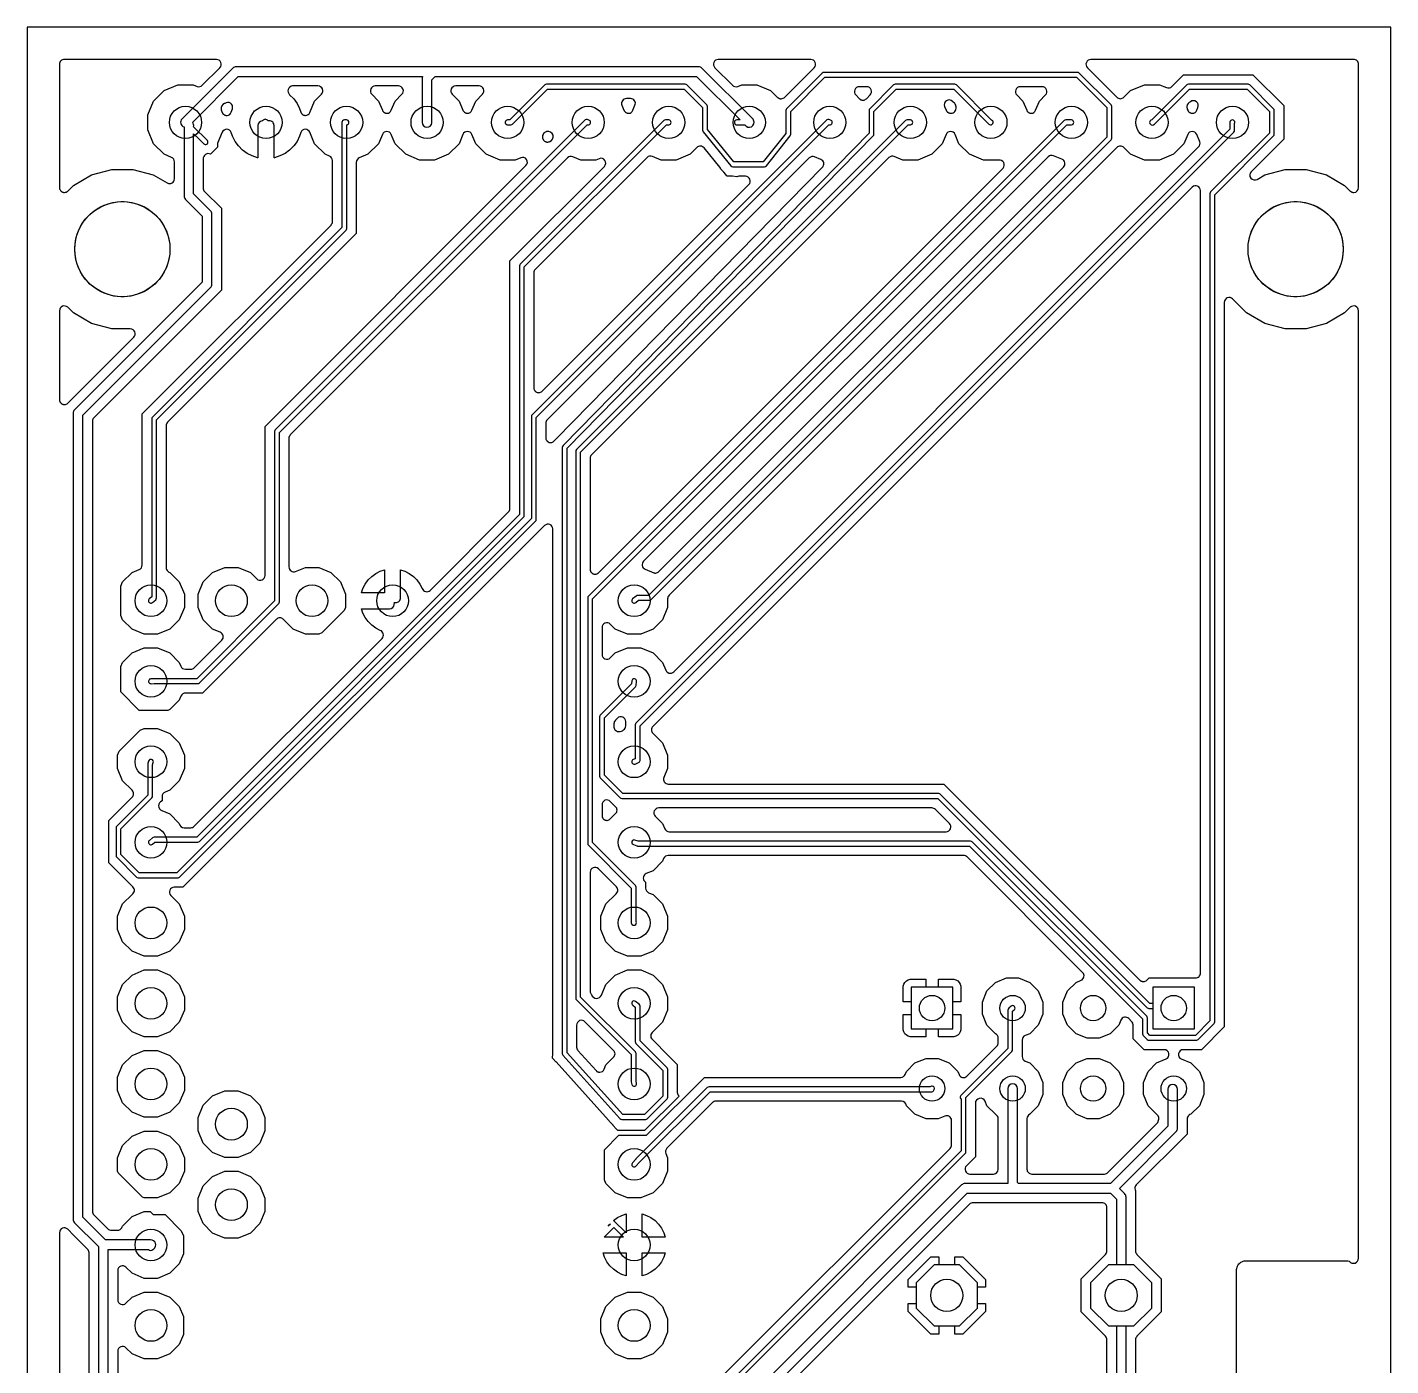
# Model space of a CAD drawing. Header units: millimetres. Extents: x 0 to 43, y 0 to 78.
# Drawn here: x 0 to 43, y 35.78 to 78 of the extents above; entities that cross this region are included whole.
import ezdxf

# ---------------------------------------------------------------- set-up
doc = ezdxf.new("R2010")
doc.units = ezdxf.units.MM

msp = doc.modelspace()

# ---------------------------------------------------------------- linework, layer by layer
at = {"layer": '16_copper'}
for points in [[(1.178, 72.79, 0.182726), (1.276, 72.834), (1.455, 73.013), (2.029, 73.345), (2.669, 73.516), (3.331, 73.516), (3.971, 73.345), (4.414, 73.089, 0.577351), (4.643, 73.221), (4.643, 73.755, 0.303346), (4.549, 73.896), (4.316, 73.992), (3.982, 74.326), (3.801, 74.763), (3.801, 75.237), (3.982, 75.674), (4.316, 76.008), (4.753, 76.189), (5.227, 76.189), (5.354, 76.136, 0.303348), (5.52, 76.169), (6.074, 76.724, 0.668179), (5.966, 76.984), (1.168, 76.984, 0.414214), (1.016, 76.832), (1.016, 72.942), (1.016, 72.94), (1.016, 72.938), (1.018, 72.925), (1.019, 72.911), (1.02, 72.91), (1.02, 72.908), (1.024, 72.895), (1.028, 72.882), (1.029, 72.88), (1.03, 72.879), (1.037, 72.867), (1.043, 72.855), (1.045, 72.854), (1.046, 72.852), (1.055, 72.842), (1.063, 72.832), (1.065, 72.83), (1.066, 72.829), (1.077, 72.821), (1.088, 72.813), (1.089, 72.812), (1.091, 72.811), (1.103, 72.805), (1.115, 72.799), (1.117, 72.799), (1.119, 72.798), (1.132, 72.795), (1.145, 72.791), (1.147, 72.791), (1.149, 72.791), (1.163, 72.791), (1.176, 72.79)], [(23.78, 75.743, 0.200834), (23.889, 75.796), (24.817, 76.724, 0.668179), (24.709, 76.984), (21.794, 76.984, 0.668179), (21.686, 76.724), (22.24, 76.169, 0.303348), (22.406, 76.136), (22.533, 76.189), (23.007, 76.189), (23.444, 76.008), (23.664, 75.787), (23.667, 75.785), (23.67, 75.782), (23.679, 75.775), (23.688, 75.768), (23.692, 75.766), (23.695, 75.763), (23.705, 75.759), (23.716, 75.753), (23.719, 75.752), (23.723, 75.751), (23.734, 75.748), (23.745, 75.745), (23.749, 75.744), (23.753, 75.744), (23.764, 75.743), (23.776, 75.742)], [(41.837, 72.79, 0.403268), (41.984, 72.942), (41.984, 76.832, 0.414214), (41.832, 76.984), (33.541, 76.984, 0.668184), (33.433, 76.724), (33.546, 76.611), (33.546, 76.611), (34.365, 75.792, 0.414214), (34.581, 75.792), (34.796, 76.008), (35.233, 76.189), (35.707, 76.189), (35.931, 76.096, 0.303348), (36.097, 76.129), (36.469, 76.501), (38.656, 76.501), (39.626, 75.531), (39.626, 74.469), (39.361, 74.204), (38.6, 73.443, 0.876978), (38.784, 73.203), (39.029, 73.345), (39.669, 73.516), (40.331, 73.516), (40.971, 73.345), (41.545, 73.013), (41.724, 72.834), (41.725, 72.833), (41.727, 72.832), (41.737, 72.823), (41.748, 72.815), (41.749, 72.814), (41.751, 72.813), (41.763, 72.807), (41.775, 72.801), (41.777, 72.8), (41.779, 72.799), (41.792, 72.796), (41.805, 72.792), (41.807, 72.792), (41.808, 72.791), (41.822, 72.791), (41.835, 72.79)], [(19.17, 59.84), (19.188, 59.851), (19.277, 59.924), (19.625, 59.924, 0.198912), (19.679, 59.946), (34.179, 74.446, 0.198912), (34.201, 74.5), (34.201, 75.5, 0.198912), (34.179, 75.554), (33.179, 76.554, 0.198912), (33.125, 76.576), (25.125, 76.576, 0.198912), (25.071, 76.554), (23.946, 75.429, 0.198912), (23.924, 75.375), (23.924, 74.651), (23.213, 73.751), (22.286, 73.751), (21.451, 74.777), (21.451, 75.5, 0.198912), (21.429, 75.554), (20.804, 76.179, 0.198912), (20.75, 76.201), (16.375, 76.201, 0.198912), (16.321, 76.179), (15.218, 75.076), (15.15, 75.076, 0.871067), (15.129, 74.927), (15.15, 74.924), (15.25, 74.924, 0.198912), (15.304, 74.946), (16.407, 76.049), (20.718, 76.049), (21.299, 75.468), (21.299, 74.75, 0.172481), (21.316, 74.702), (22.191, 73.627, 0.225614), (22.25, 73.599), (23.25, 73.599, 0.229541), (23.31, 73.628), (24.06, 74.578, 0.168638), (24.076, 74.625), (24.076, 75.343), (25.157, 76.424), (33.093, 76.424), (34.049, 75.468), (34.049, 74.532), (19.593, 60.076), (19.25, 60.076, 0.173134), (19.202, 60.059), (19.092, 59.969), (19.077, 59.953), (19.067, 59.933), (19.064, 59.912), (19.066, 59.89), (19.075, 59.87), (19.089, 59.854), (19.107, 59.841), (19.128, 59.835), (19.149, 59.834)], [(8.773, 75.219, 0.300426), (8.912, 75.312), (9.062, 75.674), (9.276, 75.887, 0.668179), (9.168, 76.148), (8.364, 76.148, 0.674439), (8.275, 75.872), (8.402, 75.745), (8.508, 75.599), (8.589, 75.439), (8.627, 75.324), (8.63, 75.316), (8.632, 75.309), (8.636, 75.302), (8.639, 75.295), (8.644, 75.289), (8.648, 75.282), (8.653, 75.276), (8.657, 75.27), (8.663, 75.265), (8.668, 75.259), (8.674, 75.254), (8.68, 75.249), (8.686, 75.245), (8.693, 75.24), (8.699, 75.237), (8.706, 75.233), (8.713, 75.231), (8.72, 75.227), (8.728, 75.225), (8.735, 75.223), (8.743, 75.222), (8.75, 75.22), (8.758, 75.219), (8.765, 75.218)], [(11.348, 75.287, 0.289749), (11.481, 75.381), (11.602, 75.674), (11.816, 75.887, 0.668179), (11.708, 76.148), (10.972, 76.148, 0.668179), (10.864, 75.887), (11.078, 75.674), (11.199, 75.381), (11.2, 75.379), (11.201, 75.377), (11.207, 75.366), (11.214, 75.354), (11.215, 75.352), (11.216, 75.351), (11.225, 75.34), (11.234, 75.33), (11.235, 75.329), (11.236, 75.327), (11.247, 75.319), (11.258, 75.311), (11.259, 75.31), (11.261, 75.309), (11.273, 75.303), (11.285, 75.297), (11.287, 75.296), (11.289, 75.296), (11.302, 75.292), (11.315, 75.289), (11.317, 75.289), (11.319, 75.288), (11.332, 75.288), (11.346, 75.287)], [(13.888, 75.287, 0.289749), (14.021, 75.381), (14.142, 75.674), (14.356, 75.887, 0.668179), (14.248, 76.148), (13.512, 76.148, 0.668179), (13.404, 75.887), (13.618, 75.674), (13.739, 75.381), (13.74, 75.379), (13.741, 75.377), (13.747, 75.366), (13.754, 75.354), (13.755, 75.352), (13.756, 75.351), (13.765, 75.34), (13.774, 75.33), (13.775, 75.329), (13.776, 75.327), (13.787, 75.319), (13.798, 75.311), (13.799, 75.31), (13.801, 75.309), (13.813, 75.303), (13.825, 75.297), (13.827, 75.296), (13.829, 75.296), (13.842, 75.292), (13.855, 75.289), (13.857, 75.289), (13.859, 75.288), (13.872, 75.288), (13.886, 75.287)], [(19.508, 43.55, 0.169977), (19.554, 43.571), (20.179, 44.196, 0.198912), (20.201, 44.25), (20.201, 45.125, 0.198912), (20.179, 45.179), (19.326, 46.032), (19.326, 47.125, 0.232272), (19.297, 47.185), (19.187, 47.27, 1), (19.093, 47.15), (19.174, 47.088), (19.174, 46, 0.198912), (19.196, 45.946), (20.049, 45.093), (20.049, 44.282), (19.468, 43.701), (18.784, 43.701), (17.026, 45.654), (17.026, 64.719), (26.679, 74.572, 0.196253), (26.701, 74.625), (26.701, 75.343), (27.407, 76.049), (29.218, 76.049), (30.321, 74.946, 0.915659), (30.447, 75.05), (30.431, 75.064, 0.069085), (30.409, 75.074), (29.304, 76.179, 0.198912), (29.25, 76.201), (27.375, 76.201, 0.198912), (27.321, 76.179), (26.571, 75.429, 0.198912), (26.549, 75.375), (26.549, 74.656), (16.896, 64.803, 0.196253), (16.874, 64.75), (16.874, 45.625, 0.185284), (16.893, 45.574), (18.693, 43.574, 0.212612), (18.75, 43.549), (19.5, 43.549)], [(36.883, 46.05, 0.169977), (36.929, 46.071), (37.429, 46.571, 0.198912), (37.451, 46.625), (37.451, 72.718), (39.304, 74.571, 0.198912), (39.326, 74.625), (39.326, 75.375, 0.198912), (39.304, 75.429), (38.554, 76.179, 0.198912), (38.5, 76.201), (36.625, 76.201, 0.198912), (36.571, 76.179), (35.468, 75.076, 0.166099), (35.412, 75.05), (35.401, 75.031, 0.218358), (35.401, 74.968), (35.413, 74.95, 0.493013), (35.554, 74.946), (36.657, 76.049), (38.468, 76.049), (39.174, 75.343), (39.174, 74.657), (37.321, 72.804, 0.198912), (37.299, 72.75), (37.299, 46.657), (36.843, 46.201), (35.407, 46.201), (35.326, 46.282), (35.326, 46.75, 0.198912), (35.304, 46.804), (29.804, 52.304, 0.198912), (29.75, 52.326), (19.263, 52.326), (19.166, 52.362, 1), (19.114, 52.218), (19.224, 52.178, 0.087414), (19.25, 52.174), (29.718, 52.174), (35.174, 46.718), (35.174, 46.25, 0.198912), (35.196, 46.196), (35.321, 46.071, 0.198912), (35.375, 46.049), (36.875, 46.049)], [(26.362, 75.7, 0.185944), (26.462, 75.745), (26.582, 75.864, 0.668179), (26.474, 76.124), (26.236, 76.124, 0.668179), (26.128, 75.864), (26.247, 75.745), (26.25, 75.742), (26.252, 75.739), (26.262, 75.732), (26.271, 75.725), (26.274, 75.723), (26.277, 75.721), (26.288, 75.716), (26.298, 75.711), (26.302, 75.71), (26.305, 75.708), (26.317, 75.705), (26.328, 75.702), (26.332, 75.702), (26.335, 75.701), (26.347, 75.701), (26.359, 75.7)], [(31.668, 75.287, 0.289749), (31.801, 75.381), (31.922, 75.674), (32.112, 75.864, 0.668179), (32.004, 76.124), (31.316, 76.124, 0.668179), (31.208, 75.864), (31.398, 75.674), (31.519, 75.381), (31.52, 75.379), (31.521, 75.377), (31.527, 75.366), (31.534, 75.354), (31.535, 75.352), (31.536, 75.351), (31.545, 75.34), (31.554, 75.33), (31.555, 75.329), (31.556, 75.327), (31.567, 75.319), (31.578, 75.311), (31.579, 75.31), (31.581, 75.309), (31.593, 75.303), (31.605, 75.297), (31.607, 75.296), (31.609, 75.296), (31.622, 75.292), (31.635, 75.289), (31.637, 75.289), (31.639, 75.288), (31.652, 75.288), (31.666, 75.287)], [(18.968, 75.287, 0.289742), (19.101, 75.381), (19.166, 75.538, 0.534521), (19.025, 75.749), (18.895, 75.749, 0.534512), (18.754, 75.538), (18.819, 75.381), (18.82, 75.379), (18.821, 75.377), (18.827, 75.366), (18.834, 75.354), (18.835, 75.352), (18.836, 75.351), (18.845, 75.34), (18.854, 75.33), (18.855, 75.329), (18.856, 75.327), (18.867, 75.319), (18.878, 75.311), (18.879, 75.31), (18.881, 75.309), (18.893, 75.303), (18.905, 75.297), (18.907, 75.296), (18.909, 75.296), (18.922, 75.292), (18.935, 75.289), (18.937, 75.289), (18.939, 75.288), (18.952, 75.288), (18.966, 75.287)], [(29.128, 75.287, 0.467006), (29.291, 75.479), (29.292, 75.489, 0.195682), (29.248, 75.595), (29.179, 75.663, 0.820668), (28.931, 75.497), (28.979, 75.381), (28.98, 75.379), (28.981, 75.377), (28.987, 75.366), (28.994, 75.354), (28.995, 75.352), (28.996, 75.351), (29.005, 75.34), (29.014, 75.33), (29.015, 75.329), (29.016, 75.327), (29.027, 75.319), (29.038, 75.311), (29.039, 75.31), (29.041, 75.309), (29.053, 75.303), (29.065, 75.297), (29.067, 75.296), (29.069, 75.296), (29.082, 75.292), (29.095, 75.289), (29.097, 75.289), (29.099, 75.288), (29.112, 75.288), (29.126, 75.287)], [(36.748, 75.287, 0.289755), (36.881, 75.381), (36.918, 75.472, 0.773604), (36.683, 75.65), (36.682, 75.649, 0.29656), (36.574, 75.504), (36.574, 75.499), (36.573, 75.494), (36.573, 75.484), (36.572, 75.473), (36.573, 75.468), (36.573, 75.464), (36.575, 75.453), (36.576, 75.442), (36.577, 75.438), (36.578, 75.433), (36.584, 75.419), (36.599, 75.381), (36.6, 75.379), (36.601, 75.377), (36.607, 75.366), (36.614, 75.354), (36.615, 75.352), (36.616, 75.351), (36.625, 75.34), (36.634, 75.33), (36.635, 75.329), (36.636, 75.327), (36.647, 75.319), (36.658, 75.311), (36.659, 75.31), (36.661, 75.309), (36.673, 75.303), (36.685, 75.297), (36.687, 75.296), (36.689, 75.296), (36.702, 75.292), (36.715, 75.289), (36.717, 75.289), (36.719, 75.288), (36.732, 75.288), (36.746, 75.287)], [(6.302, 75.219, 0.300424), (6.433, 75.324), (6.468, 75.431, 0.747548), (6.227, 75.596), (6.221, 75.591, 0.354043), (6.115, 75.413), (6.115, 75.409), (6.117, 75.398), (6.119, 75.387), (6.12, 75.383), (6.121, 75.378), (6.126, 75.364), (6.148, 75.312), (6.151, 75.305), (6.154, 75.298), (6.159, 75.292), (6.162, 75.285), (6.167, 75.279), (6.172, 75.273), (6.177, 75.267), (6.182, 75.262), (6.188, 75.257), (6.194, 75.251), (6.2, 75.247), (6.206, 75.242), (6.213, 75.239), (6.22, 75.235), (6.227, 75.232), (6.234, 75.228), (6.241, 75.226), (6.249, 75.224), (6.256, 75.222), (6.263, 75.22), (6.271, 75.22), (6.279, 75.219), (6.287, 75.219), (6.294, 75.218)], [(4.758, 51.175, 0.169977), (4.804, 51.196), (16.029, 62.421, 0.198912), (16.051, 62.475), (16.051, 65.693), (25.282, 74.924), (25.31, 74.924), (25.332, 74.927, 0.752248), (25.331, 75.073), (25.31, 75.076, 0.379949), (25.196, 75.054), (15.921, 65.779, 0.198912), (15.899, 65.725), (15.899, 62.507), (4.718, 51.326), (3.532, 51.326), (2.951, 51.907), (2.951, 52.718), (3.929, 53.696, 0.198912), (3.951, 53.75), (3.951, 54.738), (3.973, 54.807, 1), (3.827, 54.853), (3.802, 54.773, 0.075865), (3.799, 54.75), (3.799, 53.782), (2.821, 52.804, 0.198912), (2.799, 52.75), (2.799, 51.875, 0.198912), (2.821, 51.821), (3.446, 51.196, 0.198912), (3.5, 51.174), (4.75, 51.174)], [(4.002, 57.299), (5.375, 57.299, 0.198912), (5.429, 57.321), (7.929, 59.821, 0.198912), (7.951, 59.875), (7.951, 65.218), (17.657, 74.924), (17.69, 74.924), (17.712, 74.927, 0.752248), (17.711, 75.073), (17.69, 75.076, 0.391215), (17.571, 75.054), (7.821, 65.304, 0.198912), (7.799, 65.25), (7.799, 59.907), (5.343, 57.451), (4, 57.451, 0.012493), (3.996, 57.451), (3.896, 57.446), (3.875, 57.442), (3.856, 57.432), (3.84, 57.417), (3.829, 57.398), (3.824, 57.377), (3.825, 57.355), (3.833, 57.334), (3.845, 57.317), (3.863, 57.304), (3.883, 57.296), (3.904, 57.294)], [(3.913, 59.835, 0.141391), (3.951, 59.853), (4.051, 59.943, 0.212612), (4.076, 60), (4.076, 65.618), (10.054, 71.596, 0.198912), (10.076, 71.65), (10.076, 74.925, 0.959748), (10.07, 75.076), (10, 75.076, 0.414214), (9.924, 75), (9.924, 71.682), (3.946, 65.704, 0.198912), (3.924, 65.65), (3.924, 60.034), (3.849, 59.967), (3.835, 59.95), (3.826, 59.93), (3.824, 59.908), (3.827, 59.887), (3.837, 59.867), (3.852, 59.851), (3.87, 59.84), (3.891, 59.834)], [(3.932, 52.221), (3.949, 52.232), (4.028, 52.299), (5.375, 52.299, 0.198912), (5.429, 52.321), (15.654, 62.546, 0.198912), (15.676, 62.6), (15.676, 70.443), (20.157, 74.924), (20.23, 74.924, 1), (20.23, 75.076), (20.125, 75.076, 0.198912), (20.071, 75.054), (15.546, 70.529, 0.198912), (15.524, 70.475), (15.524, 62.632), (5.343, 52.451), (4, 52.451, 0.177966), (3.951, 52.433), (3.851, 52.348), (3.836, 52.332), (3.827, 52.312), (3.824, 52.29), (3.827, 52.269), (3.836, 52.249), (3.85, 52.233), (3.868, 52.221), (3.889, 52.215), (3.911, 52.215)], [(19.165, 44.598, 0.371214), (19.215, 44.684), (19.201, 44.757), (19.201, 45.625, 0.198912), (19.179, 45.679), (17.451, 47.407), (17.451, 64.593), (27.782, 74.924), (27.85, 74.924, 1), (27.85, 75.076), (27.75, 75.076, 0.198912), (27.696, 75.054), (17.321, 64.679, 0.198912), (17.299, 64.625), (17.299, 47.375, 0.198912), (17.321, 47.321), (19.049, 45.593), (19.049, 44.75, 0.046374), (19.05, 44.736), (19.065, 44.656), (19.072, 44.635), (19.085, 44.618), (19.102, 44.604), (19.122, 44.596), (19.144, 44.594)], [(19.162, 49.677, 0.432535), (19.201, 49.794), (19.201, 50.875, 0.198912), (19.179, 50.929), (17.826, 52.282), (17.826, 59.968), (32.782, 74.924), (32.93, 74.924, 1), (32.93, 75.076), (32.75, 75.076, 0.198912), (32.696, 75.054), (17.696, 60.054, 0.198912), (17.674, 60), (17.674, 52.25, 0.198912), (17.696, 52.196), (19.049, 50.843), (19.049, 49.75), (19.05, 49.744), (19.05, 49.739), (19.051, 49.734), (19.052, 49.728), (19.054, 49.723), (19.056, 49.718), (19.059, 49.713), (19.061, 49.709), (19.065, 49.704), (19.068, 49.7), (19.072, 49.696), (19.075, 49.692), (19.08, 49.689), (19.084, 49.686), (19.089, 49.683), (19.094, 49.681), (19.099, 49.679), (19.104, 49.677), (19.11, 49.676), (19.115, 49.675), (19.12, 49.675), (19.125, 49.674), (19.14, 49.674)], [(19.169, 54.759), (19.279, 54.804, 0.304541), (19.326, 54.875), (19.326, 55.968), (38.054, 74.696, 0.198912), (38.076, 74.75), (38.076, 74.964, 0.976955), (37.933, 75.036), (37.931, 75.031, 0.10646), (37.924, 75), (37.924, 74.782), (19.196, 56.054, 0.198912), (19.174, 56), (19.174, 54.926), (19.111, 54.901), (19.092, 54.889), (19.078, 54.874), (19.068, 54.854), (19.064, 54.833), (19.066, 54.811), (19.075, 54.791), (19.088, 54.774), (19.106, 54.762), (19.127, 54.755), (19.149, 54.754)], [(16.418, 74.378, 0.068269), (16.462, 74.388), (16.476, 74.394, 0.971904), (16.38, 74.708), (16.367, 74.703, 0.447897), (16.263, 74.482), (16.268, 74.468, 0.023225), (16.276, 74.454), (16.283, 74.441, 0.053809), (16.305, 74.417), (16.316, 74.408), (16.328, 74.399, 0.00311), (16.33, 74.398), (16.343, 74.392), (16.356, 74.386), (16.357, 74.386), (16.358, 74.385), (16.372, 74.382), (16.386, 74.379), (16.387, 74.379), (16.388, 74.378), (16.402, 74.378), (16.417, 74.378)], [(17.913, 60.749, 0.182726), (18.011, 60.793), (30.772, 73.554, 0.695888), (30.638, 73.811), (30.153, 73.811), (29.716, 73.992), (29.382, 74.326), (29.261, 74.619, 0.668183), (28.979, 74.619), (28.858, 74.326), (28.524, 73.992), (28.087, 73.811), (27.613, 73.811), (27.34, 73.924, 0.303348), (27.173, 73.891), (17.796, 64.514, 0.198912), (17.751, 64.406), (17.751, 60.901), (17.751, 60.899), (17.751, 60.897), (17.753, 60.884), (17.754, 60.87), (17.755, 60.869), (17.755, 60.867), (17.759, 60.854), (17.764, 60.841), (17.764, 60.839), (17.765, 60.838), (17.772, 60.826), (17.778, 60.814), (17.78, 60.813), (17.781, 60.811), (17.79, 60.801), (17.799, 60.791), (17.8, 60.79), (17.801, 60.788), (17.812, 60.78), (17.823, 60.772), (17.825, 60.771), (17.826, 60.77), (17.838, 60.764), (17.851, 60.758), (17.852, 60.758), (17.854, 60.757), (17.867, 60.754), (17.88, 60.751), (17.882, 60.75), (17.884, 60.75), (17.898, 60.75), (17.911, 60.749)], [(20.286, 57.624, 0.184328), (20.386, 57.668), (36.942, 74.224, 0.303348), (36.975, 74.391), (36.881, 74.619, 0.668183), (36.599, 74.619), (36.478, 74.326), (36.144, 73.992), (35.707, 73.811), (35.233, 73.811), (34.796, 73.992), (34.581, 74.208, 0.414218), (34.365, 74.208), (34.236, 74.079), (34.236, 74.079), (20.239, 60.082, 0.198912), (20.194, 59.974), (20.194, 59.7), (20.034, 59.313), (19.737, 59.016), (19.35, 58.856), (18.93, 58.856), (18.543, 59.016), (18.386, 59.173, 0.668179), (18.126, 59.065), (18.126, 58.215, 0.668179), (18.386, 58.107), (18.543, 58.264), (18.93, 58.424), (19.35, 58.424), (19.737, 58.264), (20.034, 57.967), (20.137, 57.717), (20.138, 57.715), (20.139, 57.712), (20.146, 57.701), (20.152, 57.69), (20.154, 57.688), (20.155, 57.685), (20.163, 57.676), (20.171, 57.666), (20.174, 57.665), (20.176, 57.662), (20.186, 57.655), (20.196, 57.647), (20.198, 57.646), (20.2, 57.644), (20.212, 57.639), (20.223, 57.633), (20.226, 57.632), (20.228, 57.631), (20.241, 57.628), (20.253, 57.625), (20.256, 57.625), (20.258, 57.624), (20.271, 57.624), (20.284, 57.623)], [(16.138, 66.474, 0.182726), (16.236, 66.518), (22.757, 73.039, 0.668179), (22.649, 73.299), (22.438, 73.299, 0.097585), (22.374, 73.284), (22.239, 73.298, 0.025558), (22.223, 73.299), (22.087, 73.299, 0.042746), (22.061, 73.311), (21.975, 73.417, 0.025565), (21.965, 73.428), (21.869, 73.524, 0.109176), (21.84, 73.583), (21.343, 74.194, 0.444477), (21.117, 74.205), (20.904, 73.992), (20.467, 73.811), (19.993, 73.811), (19.716, 73.926, 0.303348), (19.55, 73.893), (16.021, 70.364, 0.198912), (15.976, 70.256), (15.976, 66.626), (15.976, 66.624), (15.976, 66.622), (15.978, 66.609), (15.979, 66.595), (15.98, 66.594), (15.98, 66.592), (15.984, 66.579), (15.989, 66.566), (15.989, 66.564), (15.99, 66.563), (15.997, 66.551), (16.003, 66.539), (16.005, 66.538), (16.006, 66.536), (16.015, 66.526), (16.024, 66.516), (16.025, 66.515), (16.026, 66.513), (16.037, 66.505), (16.048, 66.497), (16.05, 66.496), (16.051, 66.495), (16.063, 66.489), (16.076, 66.483), (16.077, 66.483), (16.079, 66.482), (16.092, 66.479), (16.105, 66.476), (16.107, 66.475), (16.109, 66.475), (16.123, 66.475), (16.136, 66.474)], [(16.513, 64.899, 0.182733), (16.611, 64.943), (16.682, 65.014, 0.002548), (16.683, 65.015), (25.077, 73.583, 0.531235), (25.027, 73.83), (24.828, 73.913, 0.303343), (24.662, 73.88), (16.396, 65.614, 0.198912), (16.351, 65.506), (16.351, 65.051), (16.351, 65.049), (16.351, 65.047), (16.353, 65.034), (16.354, 65.02), (16.355, 65.019), (16.355, 65.017), (16.359, 65.004), (16.364, 64.991), (16.364, 64.989), (16.365, 64.988), (16.372, 64.976), (16.378, 64.964), (16.38, 64.963), (16.381, 64.961), (16.39, 64.951), (16.399, 64.941), (16.4, 64.94), (16.401, 64.938), (16.412, 64.93), (16.423, 64.922), (16.425, 64.921), (16.426, 64.92), (16.438, 64.914), (16.451, 64.908), (16.452, 64.908), (16.454, 64.907), (16.467, 64.904), (16.48, 64.901), (16.482, 64.9), (16.484, 64.9), (16.498, 64.9), (16.511, 64.899)], [(19.821, 60.785, 0.187578), (19.922, 60.829), (32.681, 73.588, 0.53451), (32.632, 73.837), (32.363, 73.948, 0.303348), (32.197, 73.915), (19.438, 61.156, 0.53451), (19.487, 60.907), (19.756, 60.796), (19.76, 60.794), (19.765, 60.792), (19.775, 60.79), (19.785, 60.787), (19.79, 60.787), (19.795, 60.785), (19.805, 60.785), (19.816, 60.784)], [(35.204, 47.9, 0.185948), (35.304, 47.944), (35.377, 48.016), (36.846, 48.016, 0.414214), (36.999, 48.169), (36.999, 72.849, 0.668179), (36.739, 72.957), (19.729, 55.947, 0.414214), (19.729, 55.732), (20.034, 55.427), (20.194, 55.04), (20.194, 54.62), (20.077, 54.337, 0.534512), (20.217, 54.126), (28.906, 54.126), (29.171, 53.861), (35.088, 47.944), (35.091, 47.941), (35.094, 47.938), (35.103, 47.932), (35.112, 47.924), (35.116, 47.922), (35.119, 47.92), (35.129, 47.915), (35.14, 47.91), (35.143, 47.909), (35.147, 47.907), (35.158, 47.905), (35.169, 47.901), (35.173, 47.901), (35.177, 47.9), (35.188, 47.9), (35.2, 47.899)], [(1.178, 66.098, 0.182726), (1.276, 66.142), (3.358, 68.224, 0.668179), (3.25, 68.484), (2.669, 68.484), (2.029, 68.655), (1.455, 68.987), (1.276, 69.166, 0.668179), (1.016, 69.058), (1.016, 66.25), (1.016, 66.248), (1.016, 66.246), (1.018, 66.233), (1.019, 66.219), (1.02, 66.218), (1.02, 66.216), (1.024, 66.203), (1.028, 66.19), (1.029, 66.188), (1.03, 66.186), (1.037, 66.175), (1.043, 66.163), (1.045, 66.162), (1.046, 66.16), (1.055, 66.15), (1.063, 66.14), (1.065, 66.138), (1.066, 66.137), (1.077, 66.129), (1.088, 66.121), (1.089, 66.12), (1.091, 66.119), (1.103, 66.113), (1.115, 66.107), (1.117, 66.107), (1.119, 66.106), (1.132, 66.103), (1.145, 66.099), (1.147, 66.099), (1.149, 66.099), (1.163, 66.099), (1.176, 66.098)], [(36.809, 47.717), (35.501, 47.717), (35.501, 47.201), (35.407, 47.201), (28.804, 53.804, 0.198912), (28.75, 53.826), (18.782, 53.826), (18.201, 54.407), (18.201, 56.218), (19.179, 57.196, 0.166787), (19.201, 57.241), (19.216, 57.361, 1), (19.064, 57.379), (19.053, 57.285), (18.071, 56.304, 0.198912), (18.049, 56.25), (18.049, 54.375, 0.198912), (18.071, 54.321), (18.696, 53.696, 0.198912), (18.75, 53.674), (28.718, 53.674), (35.321, 47.071, 0.198912), (35.375, 47.049), (35.501, 47.049), (35.501, 46.409), (36.809, 46.409)], [(18.664, 55.783, 0.223633), (18.797, 55.831), (18.807, 55.836, 0.248819), (18.874, 55.962), (18.874, 56.099, 0.668189), (18.614, 56.207), (18.546, 56.139, 0.198905), (18.501, 56.031), (18.501, 55.934), (18.501, 55.931), (18.501, 55.929), (18.503, 55.916), (18.504, 55.904), (18.505, 55.901), (18.506, 55.898), (18.51, 55.886), (18.514, 55.874), (18.515, 55.872), (18.516, 55.869), (18.522, 55.858), (18.528, 55.847), (18.53, 55.845), (18.532, 55.843), (18.54, 55.833), (18.549, 55.824), (18.551, 55.822), (18.553, 55.82), (18.563, 55.813), (18.573, 55.805), (18.576, 55.804), (18.578, 55.802), (18.589, 55.797), (18.601, 55.791), (18.603, 55.791), (18.606, 55.79), (18.618, 55.787), (18.63, 55.784), (18.633, 55.784), (18.636, 55.783), (18.649, 55.783), (18.661, 55.782)], [(18.288, 52.983, 0.182726), (18.386, 53.027), (18.556, 53.197, 0.414214), (18.556, 53.412), (18.386, 53.582, 0.668179), (18.126, 53.474), (18.126, 53.135), (18.126, 53.133), (18.126, 53.131), (18.126, 53.13), (18.126, 53.129), (18.127, 53.126), (18.128, 53.118), (18.129, 53.104), (18.13, 53.102), (18.13, 53.1), (18.134, 53.088), (18.139, 53.075), (18.139, 53.073), (18.14, 53.071), (18.147, 53.059), (18.153, 53.048), (18.155, 53.046), (18.156, 53.045), (18.165, 53.035), (18.174, 53.024), (18.175, 53.023), (18.176, 53.022), (18.187, 53.014), (18.198, 53.005), (18.2, 53.005), (18.201, 53.003), (18.213, 52.998), (18.226, 52.992), (18.227, 52.991), (18.229, 52.991), (18.242, 52.987), (18.255, 52.984), (18.257, 52.984), (18.259, 52.984), (18.273, 52.983), (18.286, 52.982)], [(28.976, 52.626, 0.663674), (29.082, 52.886), (28.639, 53.329, 0.198912), (28.531, 53.374), (19.915, 53.374, 0.668179), (19.807, 53.114), (20.034, 52.887), (20.103, 52.72, 0.303351), (20.243, 52.626), (28.974, 52.626)], [(18.053, 45.04, 0.298616), (18.191, 45.134), (18.246, 45.267), (18.491, 45.512, 0.414214), (18.491, 45.727), (17.586, 46.632, 0.668179), (17.326, 46.524), (17.326, 45.828, 0.185281), (17.365, 45.726), (17.937, 45.09), (17.942, 45.086), (17.947, 45.081), (17.954, 45.075), (17.96, 45.07), (17.966, 45.066), (17.972, 45.062), (17.979, 45.058), (17.987, 45.054), (17.993, 45.052), (17.999, 45.049), (18.008, 45.047), (18.016, 45.044), (18.023, 45.043), (18.029, 45.041), (18.038, 45.041), (18.046, 45.04)], [(19.16, 42.056, 0.141399), (19.196, 42.079), (19.305, 42.197), (21.532, 44.424), (28.5, 44.424, 0.33248), (28.593, 44.473), (28.604, 44.491, 0.548395), (28.534, 44.599), (28.513, 44.595, 0.105048), (28.478, 44.576), (21.5, 44.576, 0.198912), (21.446, 44.554), (19.196, 42.304, 0.010864), (19.194, 42.301), (19.084, 42.181), (19.072, 42.164), (19.065, 42.143), (19.064, 42.121), (19.07, 42.1), (19.081, 42.081), (19.097, 42.067), (19.117, 42.057), (19.139, 42.054)], [(30.474, 41.828, 0.406906), (30.623, 41.98), (30.623, 43.575, 0.262671), (30.535, 43.713), (30.266, 43.982), (30.206, 44.126, 0.804582), (29.901, 44.056), (29.901, 42.369), (29.62, 42.088, 0.668179), (29.727, 41.827), (30.47, 41.827)], [(18.371, 40.247, 0.024272), (18.392, 40.25), (18.324, 40.182)]]:
    msp.add_lwpolyline(points, format="xyb", close=True, dxfattribs=at)
for points in [[(2.552, 7.863), (2.552, 39.448), (3.821, 39.448, 0.505724), (3.964, 39.451), (3.99, 39.467, 0.719923), (3.89, 39.752), (2.463, 39.752), (1.752, 40.463), (1.752, 65.763), (5.776, 69.787, 0.198912), (5.821, 69.895), (5.821, 72.105, 0.198912), (5.776, 72.213), (5.247, 72.742), (5.247, 74.643), (5.321, 74.571), (5.571, 74.321, 1), (5.679, 74.429), (5.247, 74.86, 0.252222), (5.206, 75.001), (6.653, 76.448), (12.463, 76.448, 0.062663), (12.458, 76.41), (12.458, 75, 0.949951), (12.762, 74.984), (12.762, 75), (12.762, 76.347), (12.863, 76.448), (21.107, 76.448), (22.478, 75.076), (22.375, 75.076, 0.871067), (22.354, 74.927), (22.375, 74.924), (22.631, 74.924, 0.989895), (22.905, 75.07), (22.888, 75.096), (22.878, 75.108), (21.278, 76.708, 0.198912), (21.17, 76.752), (6.59, 76.752, 0.198912), (6.482, 76.708), (4.882, 75.108, 0.559408), (4.943, 74.855), (4.943, 72.679, 0.198912), (4.987, 72.571), (5.516, 72.042), (5.516, 69.958), (1.492, 65.934, 0.198912), (1.448, 65.826), (1.448, 40.4, 0.198912), (1.492, 40.292), (2.248, 39.537), (2.248, 7.8, 0.198912)], [(21.624, 35.156), (29.104, 42.636, 0.198912), (29.149, 42.744), (29.149, 43.516, 0.534512), (28.938, 43.657), (28.725, 43.569), (28.345, 43.569), (27.995, 43.714), (27.726, 43.982, 0.394856), (27.566, 44.124), (21.719, 44.124, 0.198912), (21.611, 44.079), (20.172, 42.64, 0.303348), (20.139, 42.473), (20.194, 42.34), (20.194, 41.92), (20.034, 41.533), (19.737, 41.236), (19.35, 41.076), (18.93, 41.076), (18.543, 41.236), (18.246, 41.533), (18.201, 41.642), (18.201, 42.593), (18.657, 43.049), (19.5, 43.049, 0.198912), (19.554, 43.071), (21.359, 44.876), (27.547, 44.876, 0.303351), (27.688, 44.97), (27.726, 45.063), (27.995, 45.331), (28.345, 45.476), (28.725, 45.476), (29.075, 45.331), (29.344, 45.063), (29.385, 44.965, 0.534516), (29.633, 44.915), (30.579, 45.861, 0.198912), (30.624, 45.969), (30.624, 46.115, 0.263667), (30.535, 46.253), (30.266, 46.522), (30.121, 46.873), (30.121, 47.252), (30.266, 47.603), (30.535, 47.871), (30.885, 48.016), (31.265, 48.016), (31.615, 47.871), (31.884, 47.603), (32.029, 47.252), (32.029, 46.873), (31.884, 46.522), (31.615, 46.254), (31.47, 46.194, 0.303351), (31.376, 46.053), (31.376, 45.532, 0.303351), (31.47, 45.391), (31.615, 45.331), (31.884, 45.063), (32.029, 44.712), (32.029, 44.333), (31.884, 43.982), (31.615, 43.713, 0.262716), (31.527, 43.575), (31.527, 41.98, 0.414214), (31.68, 41.827), (33.974, 41.827, 0.198912), (34.082, 41.872), (35.628, 43.418, 0.13685), (35.668, 43.489), (35.67, 43.499, 0.349605), (35.628, 43.7), (35.346, 43.982), (35.201, 44.333), (35.201, 44.712), (35.346, 45.063), (35.615, 45.331), (35.915, 45.456, 0.820685), (35.856, 45.749), (35.219, 45.749), (34.874, 46.094), (34.874, 46.531, 0.198912), (34.829, 46.639), (34.738, 46.73, 0.534516), (34.489, 46.681), (34.424, 46.522), (34.155, 46.254), (33.805, 46.108), (33.425, 46.108), (33.075, 46.254), (32.806, 46.522), (32.661, 46.873), (32.661, 47.252), (32.806, 47.603), (33.075, 47.871), (33.233, 47.937, 0.534516), (33.283, 48.185), (29.639, 51.829, 0.198912), (29.531, 51.874), (20.21, 51.874, 0.303351), (20.069, 51.78), (20.034, 51.693), (19.737, 51.396), (19.522, 51.308, 0.534516), (19.473, 51.059), (19.501, 51.031), (19.501, 50.843, 0.303346), (19.595, 50.702), (19.737, 50.644), (20.034, 50.347), (20.194, 49.96), (20.194, 49.54), (20.034, 49.153), (19.737, 48.856), (19.35, 48.696), (18.93, 48.696), (18.543, 48.856), (18.246, 49.153), (18.086, 49.54), (18.086, 49.96), (18.246, 50.347), (18.546, 50.647, 0.499869), (18.581, 50.887), (18.011, 51.457, 0.668179), (17.751, 51.349), (17.751, 47.594, 0.172361), (17.785, 47.498), (17.796, 47.486, 0.719676), (18.108, 47.472), (18.246, 47.807), (18.543, 48.104), (18.93, 48.264), (19.35, 48.264), (19.737, 48.104), (20.034, 47.807), (20.194, 47.42), (20.194, 47), (20.034, 46.613), (19.732, 46.311, 0.478661), (19.706, 46.076), (20.236, 45.546), (20.501, 45.281), (20.501, 44.401, 0.216852), (20.554, 44.286), (19.468, 43.201), (18.625, 43.201, 0.0652), (18.6, 43.22), (18.592, 43.232, 0.049032), (18.575, 43.257), (18.48, 43.363, 0.01314), (18.474, 43.369), (18.362, 43.481, 0.083905), (18.335, 43.524), (16.68, 45.363, 0.013147), (16.674, 45.369), (16.566, 45.477), (16.574, 45.631, 0.013145), (16.574, 45.639), (16.574, 62.174, 0.668179), (16.314, 62.282), (16.086, 62.054), (4.906, 50.874), (4.635, 50.874, 0.668179), (4.527, 50.614), (4.794, 50.347), (4.954, 49.96), (4.954, 49.54), (4.794, 49.153), (4.497, 48.856), (4.11, 48.696), (3.69, 48.696), (3.303, 48.856), (3.006, 49.153), (2.846, 49.54), (2.846, 49.96), (3.006, 50.347), (3.308, 50.649, 0.478661), (3.334, 50.884), (3.079, 51.139), (2.576, 51.642), (2.576, 52.983), (2.764, 53.171), (3.308, 53.715, 0.414214), (3.308, 53.931), (3.006, 54.233), (2.846, 54.62), (2.846, 55.04), (2.898, 55.165), (3.554, 55.821, 0.039056), (3.561, 55.83), (3.69, 55.884), (4.11, 55.884), (4.497, 55.724), (4.794, 55.427), (4.954, 55.04), (4.954, 54.62), (4.794, 54.233), (4.497, 53.936), (4.345, 53.874, 0.303351), (4.251, 53.733), (4.251, 53.594, 0.702874), (4.244, 53.289), (4.497, 53.184), (4.794, 52.887, 0.383979), (4.952, 52.751), (5.156, 52.751, 0.198912), (5.264, 52.796), (11.192, 58.724, 0.525112), (11.133, 58.976), (10.992, 59.048), (10.863, 59.141), (10.751, 59.253), (10.658, 59.382), (10.586, 59.523), (10.541, 59.66), (11.422, 59.66, 0.384459), (11.574, 59.797), (11.575, 59.812, 0.111424), (11.576, 59.855), (11.618, 59.855, 0.414214), (11.77, 60.008), (11.77, 60.889), (11.907, 60.844), (12.048, 60.772), (12.177, 60.679), (12.289, 60.567), (12.382, 60.438), (12.456, 60.294, 0.547594), (12.706, 60.238), (15.179, 62.711, 0.198912), (15.224, 62.819), (15.224, 70.631), (18.2, 73.607, 0.82068), (18.034, 73.855), (17.927, 73.811), (17.453, 73.811), (17.204, 73.914, 0.303348), (17.038, 73.881), (8.296, 65.139, 0.198912), (8.251, 65.031), (8.251, 60.977, 0.534512), (8.462, 60.836), (8.77, 60.964), (9.19, 60.964), (9.577, 60.804), (9.874, 60.507), (10.034, 60.12), (10.034, 59.7), (9.993, 59.6), (9.29, 58.897), (9.19, 58.856), (8.77, 58.856), (8.383, 59.016), (8.073, 59.326, 0.414214), (7.858, 59.326), (5.531, 56.999), (4.989, 56.999, 0.303351), (4.848, 56.905), (4.794, 56.773), (4.497, 56.476), (4.436, 56.451), (3.532, 56.451), (2.951, 57.032), (2.951, 57.834), (3.006, 57.967), (3.303, 58.264), (3.69, 58.424), (4.11, 58.424), (4.497, 58.264), (4.794, 57.967), (4.844, 57.845, 0.303346), (4.985, 57.751), (5.156, 57.751, 0.198912), (5.264, 57.796), (6.135, 58.667, 0.534516), (6.086, 58.916), (5.843, 59.016), (5.546, 59.313), (5.386, 59.7), (5.386, 60.12), (5.546, 60.507), (5.843, 60.804), (6.23, 60.964), (6.65, 60.964), (7.037, 60.804), (7.239, 60.602, 0.668179), (7.499, 60.71), (7.499, 65.406), (15.728, 73.635, 0.82068), (15.562, 73.884), (15.387, 73.811), (14.913, 73.811), (14.476, 73.992), (14.142, 74.326), (14.021, 74.619, 0.668183), (13.739, 74.619), (13.618, 74.326), (13.284, 73.992), (12.847, 73.811), (12.373, 73.811), (11.936, 73.992), (11.602, 74.326), (11.481, 74.619, 0.668183), (11.199, 74.619), (11.078, 74.326), (10.744, 73.992), (10.47, 73.879, 0.303346), (10.376, 73.738), (10.376, 71.494), (4.421, 65.539, 0.198912), (4.376, 65.431), (4.376, 60.955, 0.221748), (4.431, 60.839), (4.439, 60.833, 0.093788), (4.497, 60.804), (4.794, 60.507), (4.954, 60.12), (4.954, 59.7), (4.794, 59.313), (4.497, 59.016), (4.11, 58.856), (3.69, 58.856), (3.303, 59.016), (3.006, 59.313), (2.951, 59.446), (2.951, 60.374), (3.006, 60.507), (3.303, 60.804), (3.53, 60.897, 0.303351), (3.624, 61.038), (3.624, 65.806), (9.579, 71.761, 0.198912), (9.624, 71.869), (9.624, 73.796, 0.303351), (9.53, 73.937), (9.396, 73.992), (9.062, 74.326), (8.912, 74.688, 0.696961), (8.627, 74.676), (8.589, 74.561), (8.508, 74.401), (8.402, 74.255), (8.275, 74.128), (8.129, 74.022), (7.969, 73.941), (7.798, 73.885), (7.784, 73.883), (7.784, 74.898, 0.414214), (7.632, 75.051), (7.587, 75.051, 0.560502), (7.421, 75.051), (7.409, 75.049, 0.377719), (7.276, 74.898), (7.276, 73.883), (7.262, 73.885), (7.091, 73.941), (6.931, 74.022), (6.785, 74.128), (6.658, 74.255), (6.552, 74.401), (6.471, 74.561), (6.433, 74.676, 0.696961), (6.148, 74.688), (6.013, 74.362, 0.098492), (6.001, 74.304), (6.001, 74.219), (5.781, 73.999, 0.561864), (5.547, 73.842), (5.547, 72.929, 0.198912), (5.592, 72.821), (6.121, 72.293), (6.121, 69.707), (2.097, 65.684, 0.198912), (2.052, 65.576), (2.052, 40.651, 0.198912), (2.097, 40.543), (2.543, 40.097, 0.198912), (2.651, 40.052), (2.849, 40.052, 0.267145), (2.98, 40.128), (2.983, 40.132, 0.084858), (3.006, 40.187), (3.303, 40.484), (3.69, 40.644), (3.873, 40.644), (3.946, 40.571, 0.198912), (4, 40.549), (4.339, 40.549), (4.346, 40.546), (4.856, 40.036), (4.924, 39.873), (4.924, 39.307), (4.794, 38.993), (4.497, 38.696), (4.11, 38.536), (3.69, 38.536), (3.303, 38.696), (3.113, 38.887, 0.668179), (2.852, 38.779), (2.852, 37.861, 0.668179), (3.113, 37.753), (3.303, 37.944), (3.69, 38.104), (4.11, 38.104), (4.497, 37.944), (4.794, 37.647), (4.924, 37.333), (4.924, 36.767), (4.794, 36.453), (4.497, 36.156), (4.11, 35.996), (3.69, 35.996), (3.303, 36.156), (3.113, 36.347, 0.668179), (2.852, 36.239), (2.852, 35.252, 0.665764)], [(38.14, 17.371), (38.14, 38.812), (38.145, 38.851), (38.155, 38.889), (38.17, 38.926), (38.19, 38.96), (38.214, 38.991), (38.241, 39.019), (38.273, 39.043), (38.307, 39.062), (38.343, 39.077), (38.381, 39.088), (38.42, 39.093), (41.612, 39.093), (41.651, 39.088), (41.689, 39.077, 0.733053), (41.984, 39.177), (41.984, 69.058, 0.668179), (41.724, 69.166), (41.545, 68.987), (40.971, 68.655), (40.331, 68.484), (39.669, 68.484), (39.029, 68.655), (38.455, 68.987), (38.011, 69.43, 0.668179), (37.751, 69.323), (37.751, 46.469), (37.031, 45.749), (36.454, 45.749, 0.820685), (36.395, 45.456), (36.695, 45.331), (36.964, 45.063), (37.109, 44.712), (37.109, 44.333), (36.964, 43.982), (36.695, 43.714, 0.095943), (36.637, 43.684), (36.629, 43.676, 0.213907), (36.577, 43.563), (36.577, 43.088), (34.973, 41.483, 0.205417), (34.928, 41.371), (34.928, 41.367, 0.113977), (34.952, 41.293), (34.952, 39.4, 0.198912), (34.997, 39.292), (35.765, 38.524), (35.765, 37.476), (34.997, 36.708, 0.198912), (34.952, 36.6), (34.952, 19.713)], [(22.076, 34.968), (29.579, 42.471, 0.198912), (29.601, 42.525), (29.601, 44.243), (31.054, 45.696, 0.198912), (31.076, 45.75), (31.076, 46.964), (31.124, 47.004, 1), (31.026, 47.121), (30.951, 47.059, 0.222585), (30.924, 47), (30.924, 45.782), (29.446, 44.304), (29.433, 44.286, 0.343605), (29.449, 44.195), (29.449, 42.557), (21.946, 35.054, 0.198912)], [(34.652, 19.9), (34.652, 37.035), (34.9, 37.035), (35.465, 37.6), (35.465, 38.4), (34.9, 38.965), (34.652, 38.965), (34.652, 41.1, 0.198912), (34.608, 41.208), (34.441, 41.375), (36.233, 43.167, 0.198912), (36.277, 43.275), (36.277, 44.5, 1), (35.973, 44.5), (35.973, 43.338), (34.162, 41.527), (31.263, 41.527), (31.227, 41.563), (31.227, 44.523, 1), (30.923, 44.523), (30.923, 41.527), (29.575, 41.527, 0.198912), (29.467, 41.483), (23.292, 35.308, 0.198912)], [(34.048, 20.151), (34.048, 36.6, 0.198912), (34.003, 36.708), (33.235, 37.476), (33.235, 38.524), (34.003, 39.292, 0.198912), (34.048, 39.4), (34.048, 40.77, 0.414214), (33.895, 40.923), (29.826, 40.923, 0.198912), (29.718, 40.878), (23.897, 35.057, 0.198912)], [(1.948, 7.613), (1.948, 39.349, 0.198912), (1.903, 39.457), (1.457, 39.903), (1.457, 39.903), (1.276, 40.084, 0.668179), (1.016, 39.976), (1.016, 4.942)]]:
    msp.add_lwpolyline(points, format="xyb", dxfattribs=at)
for points in [[(10.541, 60.16), (10.586, 60.297), (10.658, 60.438), (10.751, 60.567), (10.863, 60.679), (10.992, 60.772), (11.133, 60.844), (11.27, 60.889), (11.27, 60.16)], [(3.69, 46.156), (3.303, 46.316), (3.006, 46.613), (2.846, 47), (2.846, 47.42), (3.006, 47.807), (3.303, 48.104), (3.69, 48.264), (4.11, 48.264), (4.497, 48.104), (4.794, 47.807), (4.954, 47.42), (4.954, 47), (4.794, 46.613), (4.497, 46.316), (4.11, 46.156)], [(27.627, 47.263), (27.627, 47.75), (27.644, 47.815), (27.678, 47.872), (27.725, 47.92), (27.783, 47.953), (27.848, 47.97), (28.335, 47.97), (28.335, 47.717), (27.881, 47.717), (27.881, 47.263)], [(29.189, 47.263), (29.189, 47.717), (28.735, 47.717), (28.735, 47.97), (29.222, 47.97), (29.287, 47.953), (29.345, 47.92), (29.392, 47.872), (29.426, 47.815), (29.443, 47.75), (29.443, 47.263)], [(27.848, 46.154), (27.783, 46.172), (27.725, 46.205), (27.678, 46.253), (27.644, 46.31), (27.627, 46.375), (27.627, 46.862), (27.881, 46.862), (27.881, 46.409), (28.335, 46.409), (28.335, 46.154)], [(28.735, 46.154), (28.735, 46.409), (29.189, 46.409), (29.189, 46.862), (29.443, 46.862), (29.443, 46.375), (29.426, 46.31), (29.392, 46.253), (29.345, 46.205), (29.287, 46.172), (29.222, 46.154)], [(3.69, 43.616), (3.303, 43.776), (3.006, 44.073), (2.846, 44.46), (2.846, 44.88), (3.006, 45.267), (3.303, 45.564), (3.69, 45.724), (4.11, 45.724), (4.497, 45.564), (4.794, 45.267), (4.954, 44.88), (4.954, 44.46), (4.794, 44.073), (4.497, 43.776), (4.11, 43.616)], [(33.425, 43.569), (33.075, 43.714), (32.806, 43.982), (32.661, 44.333), (32.661, 44.712), (32.806, 45.063), (33.075, 45.331), (33.425, 45.476), (33.805, 45.476), (34.155, 45.331), (34.424, 45.063), (34.569, 44.712), (34.569, 44.333), (34.424, 43.982), (34.155, 43.714), (33.805, 43.569)], [(6.23, 42.346), (5.843, 42.506), (5.546, 42.803), (5.386, 43.19), (5.386, 43.61), (5.546, 43.997), (5.843, 44.294), (6.23, 44.454), (6.65, 44.454), (7.037, 44.294), (7.334, 43.997), (7.494, 43.61), (7.494, 43.19), (7.334, 42.803), (7.037, 42.506), (6.65, 42.346)], [(3.69, 41.076), (3.633, 41.1), (2.87, 41.863), (2.846, 41.92), (2.846, 42.34), (3.006, 42.727), (3.303, 43.024), (3.69, 43.184), (4.11, 43.184), (4.497, 43.024), (4.794, 42.727), (4.954, 42.34), (4.954, 41.92), (4.794, 41.533), (4.497, 41.236), (4.11, 41.076)], [(6.23, 39.806), (5.843, 39.966), (5.546, 40.263), (5.386, 40.65), (5.386, 41.07), (5.546, 41.457), (5.843, 41.754), (6.23, 41.914), (6.65, 41.914), (7.037, 41.754), (7.334, 41.457), (7.494, 41.07), (7.494, 40.65), (7.334, 40.263), (7.037, 39.966), (6.65, 39.806)], [(18.612, 40.452), (18.753, 40.524), (18.89, 40.569), (18.89, 39.968), (18.492, 40.365)], [(19.39, 39.84), (19.39, 40.569), (19.527, 40.524), (19.668, 40.452), (19.797, 40.359), (19.909, 40.247), (20.002, 40.118), (20.074, 39.977), (20.119, 39.84)], [(18.198, 39.84), (18.5, 40.142), (18.802, 39.84)], [(18.753, 38.656), (18.612, 38.728), (18.483, 38.821), (18.371, 38.933), (18.278, 39.062), (18.206, 39.203), (18.161, 39.34), (18.89, 39.34), (18.89, 38.611)], [(19.39, 39.34), (20.119, 39.34), (20.074, 39.203), (20.002, 39.062), (19.909, 38.933), (19.797, 38.821), (19.668, 38.728), (19.527, 38.656), (19.39, 38.611)], [(27.781, 38.254), (27.781, 38.505), (28.495, 39.219), (28.746, 39.219), (28.746, 38.965), (28.6, 38.965), (28.035, 38.4), (28.035, 38.254)], [(29.965, 38.254), (29.965, 38.4), (29.4, 38.965), (29.254, 38.965), (29.254, 39.219), (29.505, 39.219), (30.219, 38.505), (30.219, 38.254)], [(18.93, 35.996), (18.543, 36.156), (18.246, 36.453), (18.086, 36.84), (18.086, 37.26), (18.246, 37.647), (18.543, 37.944), (18.93, 38.104), (19.35, 38.104), (19.737, 37.944), (20.034, 37.647), (20.194, 37.26), (20.194, 36.84), (20.034, 36.453), (19.737, 36.156), (19.35, 35.996)], [(28.495, 36.781), (27.781, 37.495), (27.781, 37.746), (28.035, 37.746), (28.035, 37.6), (28.6, 37.035), (28.746, 37.035), (28.746, 36.781)], [(29.254, 36.781), (29.254, 37.035), (29.4, 37.035), (29.965, 37.6), (29.965, 37.746), (30.219, 37.746), (30.219, 37.495), (29.505, 36.781)]]:
    msp.add_lwpolyline(points, close=True, dxfattribs=at)
msp.add_lwpolyline([(23.552, 35.137), (29.638, 41.223), (34.162, 41.223), (34.348, 41.037), (34.348, 38.965), (34.1, 38.965), (33.535, 38.4), (33.535, 37.6), (34.1, 37.035), (34.348, 37.035), (34.348, 19.963)], dxfattribs=at)
at = {"layer": '1_copper'}
for points in [[(29.189, 47.717), (27.881, 47.717), (27.881, 46.409), (29.189, 46.409)], [(36.809, 47.717), (35.501, 47.717), (35.501, 46.409), (36.809, 46.409)], [(29.965, 37.6), (29.965, 38.4), (29.4, 38.965), (28.6, 38.965), (28.035, 38.4), (28.035, 37.6), (28.6, 37.035), (29.4, 37.035)], [(35.465, 37.6), (35.465, 38.4), (34.9, 38.965), (34.1, 38.965), (33.535, 38.4), (33.535, 37.6), (34.1, 37.035), (34.9, 37.035)]]:
    msp.add_lwpolyline(points, close=True, dxfattribs=at)
at = {"layer": 'drills_NPTH'}
for centre in [(3, 71), (40, 71)]:
    msp.add_circle(centre, 1.5, dxfattribs=at)
at = {"layer": 'drills_PTH'}
for centre, radius in [((4.99, 75), 0.508), ((7.53, 75), 0.508), ((10.07, 75), 0.508), ((12.61, 75), 0.508), ((15.15, 75), 0.508), ((17.69, 75), 0.508), ((20.23, 75), 0.508), ((22.77, 75), 0.508), ((25.31, 75), 0.508), ((27.85, 75), 0.508), ((30.39, 75), 0.508), ((32.93, 75), 0.508), ((35.47, 75), 0.508), ((38.01, 75), 0.508), ((3.9, 59.91), 0.5), ((6.44, 59.91), 0.5), ((8.98, 59.91), 0.5), ((11.52, 59.91), 0.5), ((19.14, 59.91), 0.5), ((3.9, 57.37), 0.5), ((19.14, 57.37), 0.5), ((3.9, 54.83), 0.5), ((19.14, 54.83), 0.5), ((3.9, 52.29), 0.5), ((19.14, 52.29), 0.5), ((3.9, 49.75), 0.5), ((19.14, 49.75), 0.5), ((3.9, 47.21), 0.5), ((19.14, 47.21), 0.5), ((28.535, 47.062), 0.4), ((31.075, 47.062), 0.4), ((33.615, 47.062), 0.4), ((36.155, 47.062), 0.4), ((3.9, 44.67), 0.5), ((19.14, 44.67), 0.5), ((28.535, 44.523), 0.4), ((31.075, 44.523), 0.4), ((33.615, 44.523), 0.4), ((36.155, 44.523), 0.4), ((6.44, 43.4), 0.5), ((3.9, 42.13), 0.5), ((19.14, 42.13), 0.5), ((6.44, 40.86), 0.5), ((3.9, 39.59), 0.5), ((19.14, 39.59), 0.5), ((29, 38), 0.508), ((34.5, 38), 0.508), ((3.9, 37.05), 0.5), ((19.14, 37.05), 0.5)]:
    msp.add_circle(centre, radius, dxfattribs=at)
at = {"layer": 'holes'}
for points in [[(4.5, 70.946), (4.492, 70.84), (4.477, 70.734), (4.454, 70.629), (4.424, 70.526), (4.387, 70.426), (4.342, 70.328), (4.291, 70.234), (4.233, 70.144), (4.169, 70.058), (4.099, 69.977), (4.023, 69.901), (3.942, 69.831), (3.856, 69.767), (3.766, 69.709), (3.672, 69.658), (3.574, 69.613), (3.474, 69.576), (3.371, 69.546), (3.267, 69.523), (3.16, 69.508), (3.054, 69.5), (2.946, 69.5), (2.84, 69.508), (2.734, 69.523), (2.629, 69.546), (2.526, 69.576), (2.426, 69.613), (2.328, 69.658), (2.234, 69.709), (2.144, 69.767), (2.058, 69.831), (1.977, 69.901), (1.901, 69.977), (1.831, 70.058), (1.767, 70.144), (1.709, 70.234), (1.658, 70.328), (1.613, 70.426), (1.576, 70.526), (1.546, 70.629), (1.523, 70.734), (1.508, 70.84), (1.5, 70.946), (1.5, 71.054), (1.508, 71.16), (1.523, 71.267), (1.546, 71.371), (1.576, 71.474), (1.613, 71.574), (1.658, 71.672), (1.709, 71.766), (1.767, 71.856), (1.831, 71.942), (1.901, 72.023), (1.977, 72.099), (2.058, 72.169), (2.144, 72.233), (2.234, 72.291), (2.328, 72.342), (2.426, 72.387), (2.526, 72.424), (2.629, 72.454), (2.734, 72.477), (2.84, 72.492), (2.946, 72.5), (3.054, 72.5), (3.16, 72.492), (3.267, 72.477), (3.371, 72.454), (3.474, 72.424), (3.574, 72.387), (3.672, 72.342), (3.766, 72.291), (3.856, 72.233), (3.942, 72.169), (4.023, 72.099), (4.099, 72.023), (4.169, 71.942), (4.233, 71.856), (4.291, 71.766), (4.342, 71.672), (4.387, 71.574), (4.424, 71.474), (4.454, 71.371), (4.477, 71.267), (4.492, 71.16), (4.5, 71.054), (4.5, 70.946)], [(4.5, 70.946), (4.492, 70.84), (4.477, 70.734), (4.454, 70.629), (4.424, 70.526), (4.387, 70.426), (4.342, 70.328), (4.291, 70.234), (4.233, 70.144), (4.169, 70.058), (4.099, 69.977), (4.023, 69.901), (3.942, 69.831), (3.856, 69.767), (3.766, 69.709), (3.672, 69.658), (3.574, 69.613), (3.474, 69.576), (3.371, 69.546), (3.267, 69.523), (3.16, 69.508), (3.054, 69.5), (2.946, 69.5), (2.84, 69.508), (2.734, 69.523), (2.629, 69.546), (2.526, 69.576), (2.426, 69.613), (2.328, 69.658), (2.234, 69.709), (2.144, 69.767), (2.058, 69.831), (1.977, 69.901), (1.901, 69.977), (1.831, 70.058), (1.767, 70.144), (1.709, 70.234), (1.658, 70.328), (1.613, 70.426), (1.576, 70.526), (1.546, 70.629), (1.523, 70.734), (1.508, 70.84), (1.5, 70.946), (1.5, 71.054), (1.508, 71.16), (1.523, 71.267), (1.546, 71.371), (1.576, 71.474), (1.613, 71.574), (1.658, 71.672), (1.709, 71.766), (1.767, 71.856), (1.831, 71.942), (1.901, 72.023), (1.977, 72.099), (2.058, 72.169), (2.144, 72.233), (2.234, 72.291), (2.328, 72.342), (2.426, 72.387), (2.526, 72.424), (2.629, 72.454), (2.734, 72.477), (2.84, 72.492), (2.946, 72.5), (3.054, 72.5), (3.16, 72.492), (3.267, 72.477), (3.371, 72.454), (3.474, 72.424), (3.574, 72.387), (3.672, 72.342), (3.766, 72.291), (3.856, 72.233), (3.942, 72.169), (4.023, 72.099), (4.099, 72.023), (4.169, 71.942), (4.233, 71.856), (4.291, 71.766), (4.342, 71.672), (4.387, 71.574), (4.424, 71.474), (4.454, 71.371), (4.477, 71.267), (4.492, 71.16), (4.5, 71.054), (4.5, 70.946)], [(41.5, 70.946), (41.492, 70.84), (41.477, 70.734), (41.454, 70.629), (41.424, 70.526), (41.387, 70.426), (41.342, 70.328), (41.291, 70.234), (41.233, 70.144), (41.169, 70.058), (41.099, 69.977), (41.023, 69.901), (40.942, 69.831), (40.856, 69.767), (40.766, 69.709), (40.672, 69.658), (40.574, 69.613), (40.474, 69.576), (40.371, 69.546), (40.267, 69.523), (40.16, 69.508), (40.054, 69.5), (39.946, 69.5), (39.84, 69.508), (39.733, 69.523), (39.629, 69.546), (39.526, 69.576), (39.426, 69.613), (39.328, 69.658), (39.234, 69.709), (39.144, 69.767), (39.058, 69.831), (38.977, 69.901), (38.901, 69.977), (38.831, 70.058), (38.767, 70.144), (38.709, 70.234), (38.658, 70.328), (38.613, 70.426), (38.576, 70.526), (38.546, 70.629), (38.523, 70.734), (38.508, 70.84), (38.5, 70.946), (38.5, 71.054), (38.508, 71.16), (38.523, 71.267), (38.546, 71.371), (38.576, 71.474), (38.613, 71.574), (38.658, 71.672), (38.709, 71.766), (38.767, 71.856), (38.831, 71.942), (38.901, 72.023), (38.977, 72.099), (39.058, 72.169), (39.144, 72.233), (39.234, 72.291), (39.328, 72.342), (39.426, 72.387), (39.526, 72.424), (39.629, 72.454), (39.733, 72.477), (39.84, 72.492), (39.946, 72.5), (40.054, 72.5), (40.16, 72.492), (40.267, 72.477), (40.371, 72.454), (40.474, 72.424), (40.574, 72.387), (40.672, 72.342), (40.766, 72.291), (40.856, 72.233), (40.942, 72.169), (41.023, 72.099), (41.099, 72.023), (41.169, 71.942), (41.233, 71.856), (41.291, 71.766), (41.342, 71.672), (41.387, 71.574), (41.424, 71.474), (41.454, 71.371), (41.477, 71.267), (41.492, 71.16), (41.5, 71.054), (41.5, 70.946)], [(41.5, 70.946), (41.492, 70.84), (41.477, 70.734), (41.454, 70.629), (41.424, 70.526), (41.387, 70.426), (41.342, 70.328), (41.291, 70.234), (41.233, 70.144), (41.169, 70.058), (41.099, 69.977), (41.023, 69.901), (40.942, 69.831), (40.856, 69.767), (40.766, 69.709), (40.672, 69.658), (40.574, 69.613), (40.474, 69.576), (40.371, 69.546), (40.267, 69.523), (40.16, 69.508), (40.054, 69.5), (39.946, 69.5), (39.84, 69.508), (39.733, 69.523), (39.629, 69.546), (39.526, 69.576), (39.426, 69.613), (39.328, 69.658), (39.234, 69.709), (39.144, 69.767), (39.058, 69.831), (38.977, 69.901), (38.901, 69.977), (38.831, 70.058), (38.767, 70.144), (38.709, 70.234), (38.658, 70.328), (38.613, 70.426), (38.576, 70.526), (38.546, 70.629), (38.523, 70.734), (38.508, 70.84), (38.5, 70.946), (38.5, 71.054), (38.508, 71.16), (38.523, 71.267), (38.546, 71.371), (38.576, 71.474), (38.613, 71.574), (38.658, 71.672), (38.709, 71.766), (38.767, 71.856), (38.831, 71.942), (38.901, 72.023), (38.977, 72.099), (39.058, 72.169), (39.144, 72.233), (39.234, 72.291), (39.328, 72.342), (39.426, 72.387), (39.526, 72.424), (39.629, 72.454), (39.733, 72.477), (39.84, 72.492), (39.946, 72.5), (40.054, 72.5), (40.16, 72.492), (40.267, 72.477), (40.371, 72.454), (40.474, 72.424), (40.574, 72.387), (40.672, 72.342), (40.766, 72.291), (40.856, 72.233), (40.942, 72.169), (41.023, 72.099), (41.099, 72.023), (41.169, 71.942), (41.233, 71.856), (41.291, 71.766), (41.342, 71.672), (41.387, 71.574), (41.424, 71.474), (41.454, 71.371), (41.477, 71.267), (41.492, 71.16), (41.5, 71.054), (41.5, 70.946)]]:
    msp.add_lwpolyline(points, close=True, dxfattribs=at)
at = {"layer": 'outline'}
msp.add_lwpolyline([(0, 0), (43, 0), (43, 78), (0, 78), (0, 0)], close=True, dxfattribs=at)

doc.saveas('drawing.dxf')
